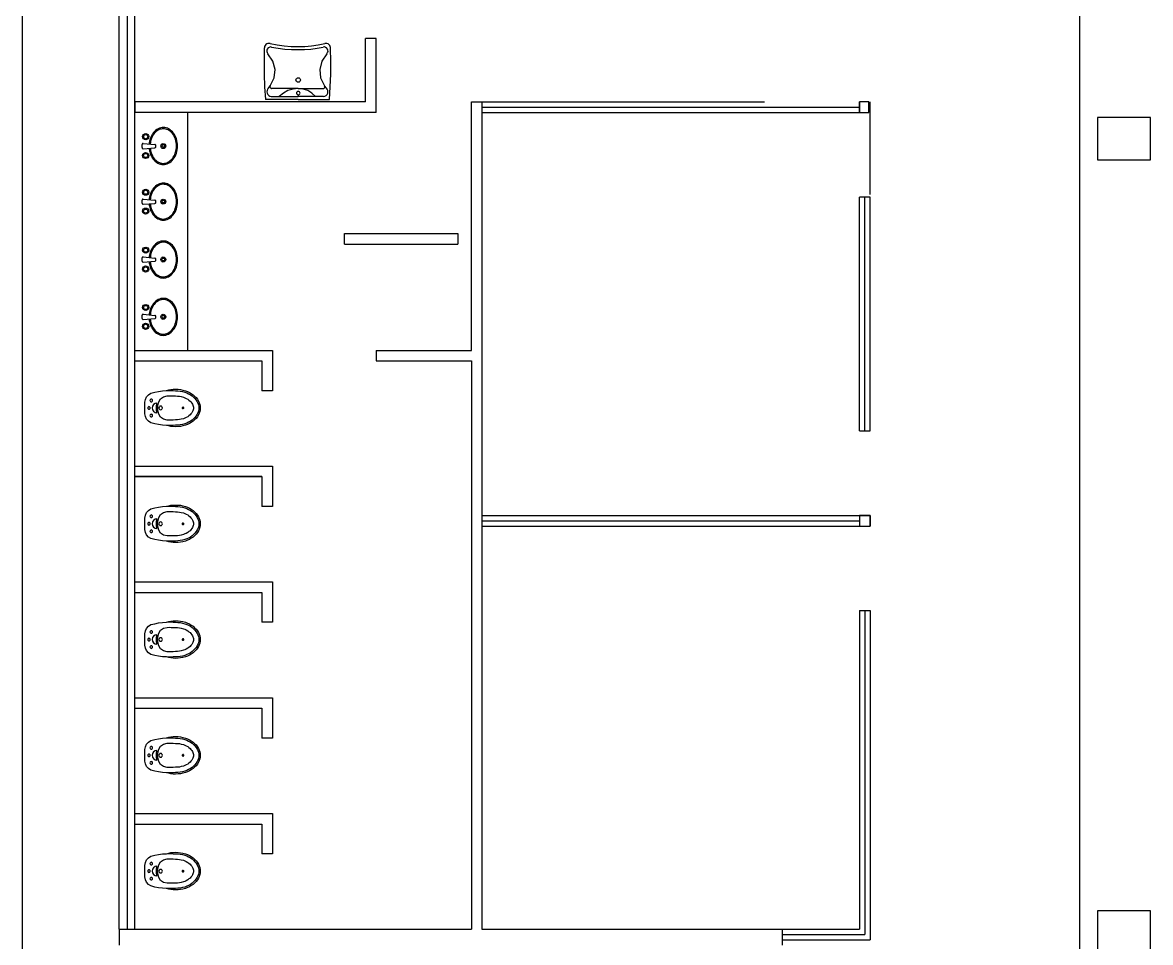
# Model space of a CAD drawing. Header units: metres. Extents: x 2 to 323, y -2 to 254.
# Drawn here: x 66.88 to 77.55, y 82.46 to 91.16 of the extents above; entities that cross this region are included whole.
import ezdxf

# ---------------------------------------------------------------- set-up
doc = ezdxf.new("R2010")
doc.units = ezdxf.units.M
doc.layers.add('REFERENCIA', color=7, linetype='Continuous')

msp = doc.modelspace()

# ---------------------------------------------------------------- linework, layer by layer
at = {"layer": 'REFERENCIA'}
for p, q in [((66.883, 45.561), (66.883, 119.575)), ((67.796, 82.586), (67.796, 98.788)), ((67.871, 98.788), (67.871, 82.586)), ((67.871, 98.788), (67.871, 82.586)), ((67.946, 82.586), (67.946, 98.788)), ((70.126, 90.409), (70.126, 91.009)), ((70.226, 91.009), (70.126, 91.009)), ((70.126, 90.409), (70.126, 91.009)), ((70.226, 91.009), (70.126, 91.009)), ((70.226, 90.309), (70.226, 91.009)), ((70.226, 90.309), (70.226, 91.009)), ((69.208, 90.539), (69.225, 90.56)), ((69.489, 90.534), (69.237, 90.534)), ((69.49, 90.534), (69.726, 90.534)), ((69.755, 90.539), (69.738, 90.56)), ((69.49, 90.431), (69.179, 90.431)), ((69.234, 90.459), (69.489, 90.459)), ((69.729, 90.459), (69.49, 90.459)), ((69.49, 90.431), (69.784, 90.431)), ((70.126, 90.409), (67.946, 90.409)), ((67.946, 90.409), (67.946, 90.309)), ((70.126, 90.409), (67.946, 90.409)), ((67.946, 90.409), (67.946, 90.309)), ((71.126, 88.059), (71.126, 90.409)), ((71.126, 90.409), (71.226, 90.409)), ((71.126, 88.059), (71.126, 90.409)), ((71.126, 90.409), (71.226, 90.409)), ((71.226, 90.409), (73.896, 90.409)), ((71.226, 90.409), (71.226, 82.586)), ((71.226, 90.409), (71.226, 82.586)), ((71.226, 90.359), (74.796, 90.359)), ((71.226, 90.359), (74.796, 90.359)), ((74.796, 90.309), (74.796, 90.409)), ((74.796, 90.309), (74.796, 90.409)), ((74.896, 89.532), (74.896, 90.409)), ((70.226, 90.309), (67.946, 90.309)), ((68.429, 90.309), (67.946, 90.309)), ((70.226, 90.309), (67.946, 90.309)), ((68.429, 90.309), (67.946, 90.309)), ((68.446, 88.059), (68.446, 90.309)), ((71.226, 90.309), (74.796, 90.309)), ((71.226, 90.309), (74.796, 90.309)), ((68.013, 89.976), (68.013, 90.006)), ((68.023, 90.016), (68.133, 90.005)), ((68.023, 89.966), (68.133, 89.975)), ((68.143, 89.985), (68.143, 89.995)), ((68.013, 89.45), (68.013, 89.48)), ((68.023, 89.49), (68.133, 89.479)), ((68.143, 89.459), (68.143, 89.469)), ((74.796, 87.298), (74.796, 89.509)), ((74.796, 87.298), (74.796, 89.509)), ((74.896, 89.509), (74.796, 89.509)), ((74.896, 89.509), (74.796, 89.509)), ((74.846, 87.298), (74.846, 89.509)), ((74.846, 87.298), (74.846, 89.509)), ((74.896, 87.298), (74.896, 89.509)), ((68.023, 89.44), (68.133, 89.449)), ((74.896, 87.298), (74.896, 89.409)), ((69.926, 89.163), (70.997, 89.163)), ((69.926, 89.063), (69.926, 89.163)), ((69.926, 89.163), (70.997, 89.163)), ((69.926, 89.063), (69.926, 89.163)), ((70.997, 89.163), (70.997, 89.063)), ((70.997, 89.163), (70.997, 89.063)), ((69.926, 89.063), (70.997, 89.063)), ((69.926, 89.063), (70.997, 89.063)), ((68.013, 88.903), (68.013, 88.933)), ((68.023, 88.943), (68.133, 88.932)), ((68.023, 88.893), (68.133, 88.902)), ((68.143, 88.912), (68.143, 88.922)), ((68.023, 88.401), (68.133, 88.39)), ((68.013, 88.361), (68.013, 88.391)), ((68.023, 88.351), (68.133, 88.36)), ((68.143, 88.37), (68.143, 88.38)), ((67.946, 88.059), (69.246, 88.059)), ((67.946, 88.059), (69.246, 88.059)), ((69.246, 88.059), (69.246, 87.678)), ((69.246, 88.059), (69.246, 87.678)), ((70.226, 88.059), (70.226, 87.959)), ((70.226, 88.059), (71.126, 88.059)), ((70.226, 88.059), (70.226, 87.959)), ((70.226, 88.059), (71.126, 88.059)), ((67.946, 87.959), (69.146, 87.959)), ((67.946, 87.959), (69.146, 87.959)), ((69.146, 87.959), (69.146, 87.678)), ((69.146, 87.959), (69.146, 87.678)), ((70.226, 87.959), (71.126, 87.959)), ((70.226, 87.959), (71.126, 87.959)), ((71.126, 87.959), (71.126, 82.586)), ((71.126, 87.959), (71.126, 82.586)), ((69.246, 87.678), (69.146, 87.678)), ((69.246, 87.678), (69.146, 87.678)), ((74.796, 87.298), (74.896, 87.298)), ((74.796, 87.298), (74.896, 87.298)), ((67.946, 86.965), (69.246, 86.965)), ((67.946, 86.965), (69.246, 86.965)), ((69.246, 86.965), (69.246, 86.584)), ((69.246, 86.965), (69.246, 86.584)), ((69.146, 86.865), (67.946, 86.865)), ((67.946, 86.865), (69.146, 86.865)), ((69.146, 86.865), (67.946, 86.865)), ((67.946, 86.865), (69.146, 86.865)), ((69.146, 86.865), (67.946, 86.865)), ((67.946, 86.865), (69.146, 86.865)), ((69.146, 86.865), (67.946, 86.865)), ((67.946, 86.865), (69.146, 86.865)), ((69.146, 86.865), (69.146, 86.584)), ((69.146, 86.865), (69.146, 86.584)), ((69.246, 86.584), (69.146, 86.584)), ((69.246, 86.584), (69.146, 86.584)), ((71.226, 86.498), (74.896, 86.498)), ((71.226, 86.498), (74.896, 86.498)), ((74.896, 86.498), (74.896, 86.398)), ((74.896, 86.498), (74.896, 86.398)), ((71.226, 86.448), (74.796, 86.448)), ((71.226, 86.448), (74.796, 86.448)), ((71.226, 86.398), (74.896, 86.398)), ((71.226, 86.398), (74.896, 86.398)), ((67.946, 85.87), (69.246, 85.87)), ((67.946, 85.87), (69.246, 85.87)), ((69.246, 85.87), (69.246, 85.489)), ((69.246, 85.87), (69.246, 85.489)), ((67.946, 85.77), (69.146, 85.77)), ((67.946, 85.77), (69.146, 85.77)), ((69.146, 85.77), (69.146, 85.489)), ((69.146, 85.77), (69.146, 85.489)), ((74.795, 85.598), (74.795, 82.586)), ((74.795, 85.598), (74.895, 85.598)), ((74.795, 85.598), (74.795, 82.586)), ((74.795, 85.598), (74.895, 85.598)), ((74.845, 85.598), (74.845, 82.536)), ((74.845, 85.598), (74.845, 82.536)), ((74.895, 85.598), (74.895, 82.486)), ((74.895, 85.598), (74.895, 82.486)), ((69.246, 85.489), (69.146, 85.489)), ((69.246, 85.489), (69.146, 85.489)), ((67.946, 84.775), (69.246, 84.775)), ((67.946, 84.775), (69.246, 84.775)), ((69.246, 84.775), (69.246, 84.394)), ((69.246, 84.775), (69.246, 84.394)), ((67.946, 84.675), (69.146, 84.675)), ((67.946, 84.675), (69.146, 84.675)), ((69.146, 84.675), (69.146, 84.394)), ((69.146, 84.675), (69.146, 84.394)), ((69.246, 84.394), (69.146, 84.394)), ((69.246, 84.394), (69.146, 84.394)), ((67.946, 83.68), (69.246, 83.68)), ((67.946, 83.68), (69.246, 83.68)), ((69.246, 83.68), (69.246, 83.299)), ((69.246, 83.68), (69.246, 83.299)), ((67.946, 83.58), (69.146, 83.58)), ((67.946, 83.58), (69.146, 83.58)), ((69.146, 83.58), (69.146, 83.299)), ((69.146, 83.58), (69.146, 83.299)), ((69.246, 83.299), (69.146, 83.299)), ((69.246, 83.299), (69.146, 83.299)), ((67.796, 82.586), (71.126, 82.586)), ((67.796, 82.586), (67.796, 82.436)), ((67.796, 82.586), (71.126, 82.586)), ((67.796, 82.586), (67.796, 82.436)), ((71.226, 82.586), (74.066, 82.586)), ((71.226, 82.586), (74.066, 82.586)), ((74.066, 82.586), (74.795, 82.586)), ((74.066, 82.436), (74.066, 82.586)), ((74.066, 82.586), (74.795, 82.586)), ((74.066, 82.436), (74.066, 82.586)), ((74.066, 82.536), (74.845, 82.536)), ((74.066, 82.536), (74.845, 82.536)), ((74.066, 82.486), (74.895, 82.486)), ((74.066, 82.486), (74.895, 82.486))]:
    msp.add_line(p, q, dxfattribs=at)
for points in [[(76.874, 127.131), (76.874, 82.281), (75.572, 80.191), (73.424, 80.191), (73.424, 67.661), (76.824, 67.661), (76.824, 37.361)], [(69.224, 90.96), (69.213, 90.961), (69.202, 90.96), (69.193, 90.956), (69.184, 90.95), (69.176, 90.943), (69.171, 90.933), (69.169, 90.923), (69.168, 90.912)], [(69.224, 90.96), (69.289, 90.947), (69.356, 90.938), (69.422, 90.933), (69.49, 90.933)], [(69.49, 90.933), (69.553, 90.933), (69.616, 90.938), (69.678, 90.947), (69.74, 90.96)], [(69.795, 90.912), (69.795, 90.923), (69.792, 90.933), (69.787, 90.943), (69.78, 90.95), (69.771, 90.956), (69.761, 90.96), (69.75, 90.961), (69.74, 90.96)], [(69.168, 90.912), (69.166, 90.792), (69.167, 90.672), (69.171, 90.551), (69.179, 90.431)], [(69.238, 90.927), (69.226, 90.928), (69.215, 90.924), (69.205, 90.918), (69.197, 90.908), (69.193, 90.897), (69.193, 90.885), (69.196, 90.874), (69.202, 90.863)], [(69.225, 90.56), (69.262, 90.635), (69.27, 90.716), (69.25, 90.795), (69.202, 90.863)], [(69.238, 90.927), (69.301, 90.916), (69.364, 90.908), (69.427, 90.904), (69.49, 90.904)], [(69.489, 90.904), (69.548, 90.904), (69.608, 90.908), (69.667, 90.916), (69.725, 90.927)], [(69.761, 90.863), (69.713, 90.795), (69.693, 90.716), (69.701, 90.635), (69.738, 90.56)], [(69.761, 90.863), (69.767, 90.874), (69.771, 90.885), (69.77, 90.897), (69.766, 90.908), (69.758, 90.918), (69.748, 90.924), (69.737, 90.928), (69.725, 90.927)], [(69.784, 90.431), (69.792, 90.551), (69.797, 90.672), (69.798, 90.792), (69.795, 90.912)], [(69.208, 90.539), (69.199, 90.529), (69.194, 90.517), (69.193, 90.504), (69.195, 90.491), (69.201, 90.479), (69.21, 90.469), (69.221, 90.462), (69.234, 90.459)], [(69.225, 90.56), (69.223, 90.556), (69.221, 90.552), (69.222, 90.548), (69.223, 90.543), (69.226, 90.54), (69.229, 90.537), (69.233, 90.535), (69.237, 90.534)], [(69.489, 90.534), (69.44, 90.529), (69.392, 90.515), (69.349, 90.491), (69.31, 90.459)], [(69.653, 90.459), (69.619, 90.491), (69.58, 90.515), (69.536, 90.529), (69.49, 90.534)], [(69.726, 90.534), (69.73, 90.535), (69.734, 90.537), (69.738, 90.54), (69.74, 90.543), (69.742, 90.548), (69.742, 90.552), (69.741, 90.556), (69.738, 90.56)], [(69.729, 90.459), (69.742, 90.462), (69.753, 90.469), (69.762, 90.479), (69.768, 90.491), (69.77, 90.504), (69.769, 90.517), (69.764, 90.529), (69.755, 90.539)], [(69.489, 90.508), (69.483, 90.507), (69.478, 90.504), (69.474, 90.498), (69.473, 90.492), (69.474, 90.485), (69.478, 90.48), (69.483, 90.476), (69.489, 90.475)], [(69.489, 90.475), (69.496, 90.476), (69.501, 90.48), (69.505, 90.485), (69.506, 90.492), (69.505, 90.498), (69.501, 90.504), (69.496, 90.507), (69.489, 90.508)], [(68.212, 89.816), (68.225, 89.817), (68.238, 89.819), (68.25, 89.823), (68.262, 89.828), (68.275, 89.836), (68.287, 89.845), (68.298, 89.855), (68.308, 89.867), (68.317, 89.879), (68.325, 89.893), (68.332, 89.907), (68.337, 89.922), (68.342, 89.938), (68.346, 89.955), (68.348, 89.973), (68.348, 89.99), (68.348, 90.008), (68.346, 90.025), (68.343, 90.042), (68.338, 90.059), (68.333, 90.074), (68.326, 90.088), (68.319, 90.101), (68.31, 90.114), (68.3, 90.126), (68.289, 90.136), (68.277, 90.145), (68.264, 90.153), (68.252, 90.159), (68.24, 90.163), (68.227, 90.165), (68.215, 90.166), (68.202, 90.165), (68.189, 90.163), (68.177, 90.159), (68.165, 90.154), (68.152, 90.146), (68.14, 90.137), (68.129, 90.127), (68.119, 90.115), (68.11, 90.103), (68.102, 90.089), (68.095, 90.075), (68.09, 90.061), (68.086, 90.048), (68.083, 90.036), (68.081, 90.023), (68.079, 90.01)], [(68.212, 89.827), (68.224, 89.828), (68.235, 89.83), (68.246, 89.833), (68.257, 89.838), (68.269, 89.845), (68.28, 89.854), (68.29, 89.863), (68.299, 89.874), (68.308, 89.886), (68.315, 89.898), (68.322, 89.911), (68.327, 89.925), (68.331, 89.941), (68.335, 89.957), (68.337, 89.974), (68.337, 89.99), (68.337, 90.007), (68.335, 90.023), (68.332, 90.04), (68.328, 90.056), (68.323, 90.07), (68.316, 90.083), (68.309, 90.096), (68.301, 90.108), (68.292, 90.118), (68.282, 90.128), (68.271, 90.136), (68.259, 90.144), (68.248, 90.148), (68.237, 90.152), (68.226, 90.154), (68.214, 90.155), (68.203, 90.154), (68.192, 90.152), (68.18, 90.149), (68.17, 90.144), (68.158, 90.137), (68.147, 90.129), (68.137, 90.119), (68.128, 90.109), (68.119, 90.097), (68.112, 90.084), (68.105, 90.071), (68.1, 90.057), (68.097, 90.046), (68.094, 90.034), (68.092, 90.021), (68.09, 90.009)], [(68.023, 90.016), (68.022, 90.015), (68.02, 90.015), (68.018, 90.014), (68.016, 90.013), (68.015, 90.011), (68.014, 90.01), (68.014, 90.008), (68.013, 90.006)], [(68.143, 89.995), (68.143, 89.999), (68.14, 90.002), (68.137, 90.004), (68.133, 90.005)], [(68.013, 89.976), (68.014, 89.972), (68.016, 89.969), (68.019, 89.966), (68.023, 89.966)], [(68.079, 89.97), (68.081, 89.958), (68.083, 89.947), (68.085, 89.935), (68.089, 89.923), (68.094, 89.908), (68.101, 89.894), (68.108, 89.881), (68.117, 89.868), (68.127, 89.856), (68.138, 89.846), (68.15, 89.837), (68.163, 89.829), (68.174, 89.823), (68.187, 89.819), (68.199, 89.817), (68.212, 89.816)], [(68.09, 89.971), (68.092, 89.96), (68.094, 89.949), (68.096, 89.937), (68.099, 89.926), (68.104, 89.913), (68.11, 89.899), (68.118, 89.887), (68.126, 89.875), (68.135, 89.864), (68.145, 89.855), (68.156, 89.846), (68.168, 89.839), (68.178, 89.834), (68.189, 89.83), (68.201, 89.828), (68.212, 89.827)], [(68.133, 89.975), (68.137, 89.976), (68.14, 89.978), (68.142, 89.981), (68.143, 89.985)], [(68.212, 89.29), (68.225, 89.291), (68.238, 89.293), (68.25, 89.297), (68.262, 89.303), (68.275, 89.31), (68.287, 89.319), (68.298, 89.33), (68.308, 89.341), (68.317, 89.354), (68.325, 89.367), (68.332, 89.381), (68.337, 89.396), (68.342, 89.413), (68.346, 89.43), (68.348, 89.447), (68.348, 89.464), (68.348, 89.482), (68.346, 89.499), (68.343, 89.516), (68.338, 89.533), (68.333, 89.548), (68.326, 89.562), (68.319, 89.576), (68.31, 89.588), (68.3, 89.6), (68.289, 89.61), (68.277, 89.62), (68.264, 89.627), (68.252, 89.633), (68.24, 89.637), (68.227, 89.639), (68.215, 89.64), (68.202, 89.64), (68.189, 89.637), (68.177, 89.633), (68.165, 89.628), (68.152, 89.62), (68.14, 89.611), (68.129, 89.601), (68.119, 89.59), (68.11, 89.577), (68.102, 89.564), (68.095, 89.55), (68.09, 89.535), (68.086, 89.523), (68.083, 89.51), (68.081, 89.497), (68.079, 89.484)], [(68.212, 89.301), (68.224, 89.302), (68.235, 89.304), (68.246, 89.308), (68.257, 89.312), (68.269, 89.319), (68.28, 89.328), (68.29, 89.337), (68.299, 89.348), (68.308, 89.36), (68.315, 89.372), (68.322, 89.385), (68.327, 89.399), (68.331, 89.415), (68.335, 89.431), (68.337, 89.448), (68.337, 89.465), (68.337, 89.481), (68.335, 89.498), (68.332, 89.514), (68.328, 89.53), (68.323, 89.544), (68.316, 89.557), (68.309, 89.57), (68.301, 89.582), (68.292, 89.592), (68.282, 89.602), (68.271, 89.61), (68.259, 89.618), (68.248, 89.623), (68.237, 89.626), (68.226, 89.628), (68.214, 89.629), (68.203, 89.629), (68.192, 89.627), (68.18, 89.623), (68.17, 89.618), (68.158, 89.611), (68.147, 89.603), (68.137, 89.593), (68.128, 89.583), (68.119, 89.571), (68.112, 89.558), (68.105, 89.545), (68.1, 89.531), (68.097, 89.52), (68.094, 89.508), (68.092, 89.496), (68.09, 89.483)], [(68.023, 89.49), (68.022, 89.49), (68.02, 89.489), (68.018, 89.488), (68.016, 89.487), (68.015, 89.485), (68.014, 89.484), (68.014, 89.482), (68.013, 89.48)], [(68.143, 89.469), (68.143, 89.473), (68.14, 89.476), (68.137, 89.478), (68.133, 89.479)], [(68.013, 89.45), (68.014, 89.446), (68.016, 89.443), (68.019, 89.441), (68.023, 89.44)], [(68.079, 89.445), (68.081, 89.433), (68.083, 89.421), (68.085, 89.409), (68.089, 89.397), (68.094, 89.383), (68.101, 89.368), (68.108, 89.355), (68.117, 89.342), (68.127, 89.331), (68.138, 89.32), (68.15, 89.311), (68.163, 89.303), (68.174, 89.298), (68.187, 89.294), (68.199, 89.291), (68.212, 89.29)], [(68.09, 89.446), (68.092, 89.434), (68.094, 89.423), (68.096, 89.412), (68.099, 89.401), (68.104, 89.387), (68.11, 89.374), (68.118, 89.361), (68.126, 89.349), (68.135, 89.338), (68.145, 89.329), (68.156, 89.32), (68.168, 89.313), (68.178, 89.308), (68.189, 89.304), (68.201, 89.302), (68.212, 89.301)], [(68.133, 89.449), (68.137, 89.45), (68.14, 89.452), (68.142, 89.455), (68.143, 89.459)], [(68.212, 88.743), (68.225, 88.744), (68.238, 88.746), (68.25, 88.75), (68.262, 88.755), (68.275, 88.763), (68.287, 88.772), (68.298, 88.782), (68.308, 88.794), (68.317, 88.806), (68.325, 88.82), (68.332, 88.834), (68.337, 88.848), (68.342, 88.865), (68.346, 88.882), (68.348, 88.9), (68.348, 88.917), (68.348, 88.935), (68.346, 88.952), (68.343, 88.969), (68.338, 88.986), (68.333, 89.001), (68.326, 89.015), (68.319, 89.028), (68.31, 89.041), (68.3, 89.053), (68.289, 89.063), (68.277, 89.072), (68.264, 89.08), (68.252, 89.086), (68.24, 89.09), (68.227, 89.092), (68.215, 89.093), (68.202, 89.092), (68.189, 89.09), (68.177, 89.086), (68.165, 89.081), (68.152, 89.073), (68.14, 89.064), (68.129, 89.054), (68.119, 89.042), (68.11, 89.03), (68.102, 89.016), (68.095, 89.002), (68.09, 88.988), (68.086, 88.975), (68.083, 88.963), (68.081, 88.95), (68.079, 88.937)], [(68.212, 88.754), (68.224, 88.755), (68.235, 88.757), (68.246, 88.76), (68.257, 88.765), (68.269, 88.772), (68.28, 88.781), (68.29, 88.79), (68.299, 88.8), (68.308, 88.812), (68.315, 88.825), (68.322, 88.838), (68.327, 88.852), (68.331, 88.868), (68.335, 88.884), (68.337, 88.901), (68.337, 88.917), (68.337, 88.934), (68.335, 88.95), (68.332, 88.967), (68.328, 88.983), (68.323, 88.996), (68.316, 89.01), (68.309, 89.022), (68.301, 89.034), (68.292, 89.045), (68.282, 89.055), (68.271, 89.063), (68.259, 89.07), (68.248, 89.075), (68.237, 89.079), (68.226, 89.081), (68.214, 89.082), (68.203, 89.081), (68.192, 89.079), (68.18, 89.076), (68.17, 89.071), (68.158, 89.064), (68.147, 89.055), (68.137, 89.046), (68.128, 89.036), (68.119, 89.024), (68.112, 89.011), (68.105, 88.998), (68.1, 88.984), (68.097, 88.972), (68.094, 88.96), (68.092, 88.948), (68.09, 88.936)], [(68.023, 88.943), (68.022, 88.942), (68.02, 88.942), (68.018, 88.941), (68.016, 88.94), (68.015, 88.938), (68.014, 88.936), (68.014, 88.935), (68.013, 88.933)], [(68.143, 88.922), (68.143, 88.926), (68.14, 88.929), (68.137, 88.931), (68.133, 88.932)], [(68.013, 88.903), (68.014, 88.899), (68.016, 88.896), (68.019, 88.893), (68.023, 88.893)], [(68.079, 88.897), (68.081, 88.885), (68.083, 88.873), (68.085, 88.862), (68.089, 88.85), (68.094, 88.835), (68.101, 88.821), (68.108, 88.808), (68.117, 88.795), (68.127, 88.783), (68.138, 88.773), (68.15, 88.764), (68.163, 88.756), (68.174, 88.75), (68.187, 88.746), (68.199, 88.744), (68.212, 88.743)], [(68.09, 88.898), (68.092, 88.887), (68.094, 88.876), (68.096, 88.864), (68.099, 88.853), (68.104, 88.84), (68.11, 88.826), (68.118, 88.814), (68.126, 88.802), (68.135, 88.791), (68.145, 88.781), (68.156, 88.773), (68.168, 88.766), (68.178, 88.761), (68.189, 88.757), (68.201, 88.755), (68.212, 88.754)], [(68.133, 88.902), (68.137, 88.903), (68.14, 88.905), (68.142, 88.908), (68.143, 88.912)], [(68.212, 88.201), (68.225, 88.202), (68.238, 88.204), (68.25, 88.208), (68.262, 88.213), (68.275, 88.221), (68.287, 88.23), (68.298, 88.24), (68.308, 88.252), (68.317, 88.264), (68.325, 88.278), (68.332, 88.292), (68.337, 88.306), (68.342, 88.323), (68.346, 88.34), (68.348, 88.358), (68.348, 88.375), (68.348, 88.393), (68.346, 88.41), (68.343, 88.427), (68.338, 88.444), (68.333, 88.459), (68.326, 88.473), (68.319, 88.486), (68.31, 88.499), (68.3, 88.511), (68.289, 88.521), (68.277, 88.53), (68.264, 88.538), (68.252, 88.544), (68.24, 88.548), (68.227, 88.55), (68.215, 88.551), (68.202, 88.55), (68.189, 88.548), (68.177, 88.544), (68.165, 88.539), (68.152, 88.531), (68.14, 88.522), (68.129, 88.512), (68.119, 88.5), (68.11, 88.488), (68.102, 88.474), (68.095, 88.46), (68.09, 88.446), (68.086, 88.433), (68.083, 88.421), (68.081, 88.408), (68.079, 88.395)], [(68.212, 88.212), (68.224, 88.213), (68.235, 88.215), (68.246, 88.218), (68.257, 88.223), (68.269, 88.23), (68.28, 88.239), (68.29, 88.248), (68.299, 88.259), (68.308, 88.27), (68.315, 88.283), (68.322, 88.296), (68.327, 88.31), (68.331, 88.326), (68.335, 88.342), (68.337, 88.359), (68.337, 88.375), (68.337, 88.392), (68.335, 88.408), (68.332, 88.425), (68.328, 88.441), (68.323, 88.455), (68.316, 88.468), (68.309, 88.48), (68.301, 88.492), (68.292, 88.503), (68.282, 88.513), (68.271, 88.521), (68.259, 88.528), (68.248, 88.533), (68.237, 88.537), (68.226, 88.539), (68.214, 88.54), (68.203, 88.539), (68.192, 88.537), (68.18, 88.534), (68.17, 88.529), (68.158, 88.522), (68.147, 88.514), (68.137, 88.504), (68.128, 88.494), (68.119, 88.482), (68.112, 88.469), (68.105, 88.456), (68.1, 88.442), (68.097, 88.43), (68.094, 88.418), (68.092, 88.406), (68.09, 88.394)], [(68.023, 88.401), (68.022, 88.4), (68.02, 88.4), (68.018, 88.399), (68.016, 88.398), (68.015, 88.396), (68.014, 88.394), (68.014, 88.393), (68.013, 88.391)], [(68.013, 88.361), (68.014, 88.357), (68.016, 88.354), (68.019, 88.351), (68.023, 88.351)], [(68.079, 88.355), (68.081, 88.343), (68.083, 88.331), (68.085, 88.32), (68.089, 88.308), (68.094, 88.293), (68.101, 88.279), (68.108, 88.266), (68.117, 88.253), (68.127, 88.241), (68.138, 88.231), (68.15, 88.222), (68.163, 88.214), (68.174, 88.208), (68.187, 88.204), (68.199, 88.202), (68.212, 88.201)], [(68.09, 88.356), (68.092, 88.345), (68.094, 88.334), (68.096, 88.322), (68.099, 88.311), (68.104, 88.298), (68.11, 88.284), (68.118, 88.272), (68.126, 88.26), (68.135, 88.249), (68.145, 88.239), (68.156, 88.231), (68.168, 88.224), (68.178, 88.219), (68.189, 88.215), (68.201, 88.213), (68.212, 88.212)], [(68.143, 88.38), (68.143, 88.384), (68.14, 88.387), (68.137, 88.389), (68.133, 88.39)], [(68.133, 88.36), (68.137, 88.361), (68.14, 88.363), (68.142, 88.366), (68.143, 88.37)], [(68.243, 87.679), (68.265, 87.68), (68.287, 87.68), (68.308, 87.679), (68.33, 87.678), (68.352, 87.677), (68.374, 87.674), (68.396, 87.67), (68.418, 87.664), (68.436, 87.658), (68.453, 87.649), (68.47, 87.64), (68.486, 87.629), (68.5, 87.617), (68.513, 87.603), (68.525, 87.589), (68.534, 87.573), (68.541, 87.559), (68.545, 87.545), (68.548, 87.53), (68.549, 87.514), (68.548, 87.499), (68.545, 87.484), (68.541, 87.47), (68.534, 87.456), (68.525, 87.44), (68.513, 87.425), (68.5, 87.412), (68.486, 87.4), (68.47, 87.389), (68.453, 87.379), (68.436, 87.371), (68.418, 87.364), (68.396, 87.359), (68.374, 87.354), (68.352, 87.352), (68.33, 87.351), (68.308, 87.349), (68.287, 87.349), (68.265, 87.349), (68.243, 87.349)], [(68.243, 86.585), (68.265, 86.585), (68.287, 86.585), (68.308, 86.585), (68.33, 86.583), (68.352, 86.582), (68.374, 86.58), (68.396, 86.575), (68.418, 86.57), (68.436, 86.563), (68.453, 86.555), (68.47, 86.545), (68.486, 86.534), (68.5, 86.522), (68.513, 86.509), (68.525, 86.494), (68.534, 86.478), (68.541, 86.464), (68.545, 86.45), (68.548, 86.435), (68.549, 86.42), (68.548, 86.404), (68.545, 86.389), (68.541, 86.375), (68.534, 86.361), (68.525, 86.345), (68.513, 86.331), (68.5, 86.317), (68.486, 86.305), (68.47, 86.294), (68.453, 86.285), (68.436, 86.276), (68.418, 86.27), (68.396, 86.264), (68.374, 86.26), (68.352, 86.257), (68.33, 86.256), (68.308, 86.255), (68.287, 86.254), (68.265, 86.254), (68.243, 86.255)], [(68.243, 85.49), (68.265, 85.491), (68.287, 85.491), (68.308, 85.49), (68.33, 85.488), (68.352, 85.487), (68.374, 85.485), (68.396, 85.481), (68.418, 85.475), (68.436, 85.468), (68.453, 85.46), (68.47, 85.45), (68.486, 85.439), (68.5, 85.427), (68.513, 85.414), (68.525, 85.399), (68.534, 85.383), (68.541, 85.37), (68.545, 85.355), (68.548, 85.34), (68.549, 85.325), (68.548, 85.31), (68.545, 85.295), (68.541, 85.28), (68.534, 85.266), (68.525, 85.251), (68.513, 85.236), (68.5, 85.223), (68.486, 85.211), (68.47, 85.199), (68.453, 85.19), (68.436, 85.182), (68.418, 85.175), (68.396, 85.169), (68.374, 85.165), (68.352, 85.162), (68.33, 85.162), (68.308, 85.16), (68.287, 85.159), (68.265, 85.159), (68.243, 85.16)], [(68.243, 84.395), (68.265, 84.396), (68.287, 84.396), (68.308, 84.395), (68.33, 84.394), (68.352, 84.393), (68.374, 84.39), (68.396, 84.386), (68.418, 84.38), (68.436, 84.373), (68.453, 84.365), (68.47, 84.356), (68.486, 84.344), (68.5, 84.332), (68.513, 84.319), (68.525, 84.304), (68.534, 84.289), (68.541, 84.275), (68.545, 84.26), (68.548, 84.245), (68.549, 84.23), (68.548, 84.215), (68.545, 84.2), (68.541, 84.185), (68.534, 84.172), (68.525, 84.156), (68.513, 84.141), (68.5, 84.128), (68.486, 84.116), (68.47, 84.105), (68.453, 84.095), (68.436, 84.087), (68.418, 84.08), (68.396, 84.074), (68.374, 84.07), (68.352, 84.068), (68.33, 84.067), (68.308, 84.065), (68.287, 84.064), (68.265, 84.064), (68.243, 84.065)], [(68.243, 83.3), (68.265, 83.301), (68.287, 83.301), (68.308, 83.3), (68.33, 83.299), (68.352, 83.298), (68.374, 83.295), (68.396, 83.291), (68.418, 83.285), (68.436, 83.279), (68.453, 83.27), (68.47, 83.261), (68.486, 83.25), (68.5, 83.238), (68.513, 83.224), (68.525, 83.21), (68.534, 83.194), (68.541, 83.18), (68.545, 83.166), (68.548, 83.151), (68.549, 83.135), (68.548, 83.12), (68.545, 83.105), (68.541, 83.091), (68.534, 83.077), (68.525, 83.061), (68.513, 83.046), (68.5, 83.033), (68.486, 83.021), (68.47, 83.01), (68.453, 83), (68.436, 82.992), (68.418, 82.985), (68.396, 82.98), (68.374, 82.975), (68.352, 82.973), (68.33, 82.972), (68.308, 82.971), (68.287, 82.97), (68.265, 82.97), (68.243, 82.97)]]:
    msp.add_lwpolyline(points, dxfattribs=at)
for points in [[(69.49, 90.933), (69.49, 90.933), (69.49, 90.933), (69.49, 90.933), (69.49, 90.933)], [(69.49, 90.905), (69.49, 90.905), (69.49, 90.905), (69.49, 90.905), (69.49, 90.905)], [(69.511, 90.616), (69.509, 90.608), (69.505, 90.601), (69.498, 90.596), (69.489, 90.595), (69.481, 90.596), (69.474, 90.601), (69.47, 90.608), (69.468, 90.616), (69.47, 90.624), (69.474, 90.631), (69.481, 90.636), (69.489, 90.637), (69.498, 90.636), (69.505, 90.631), (69.509, 90.624), (69.511, 90.616)], [(74.796, 90.309), (74.885, 90.309), (74.885, 90.41), (74.796, 90.41), (74.796, 90.309)], [(77.046, 89.861), (77.546, 89.861), (77.546, 90.261), (77.046, 90.261), (77.046, 89.861)], [(77.046, 89.861), (77.546, 89.861), (77.546, 90.261), (77.046, 90.261), (77.046, 89.861)], [(77.046, 89.861), (77.546, 89.861), (77.546, 90.261), (77.046, 90.261), (77.046, 89.861)], [(77.046, 89.861), (77.546, 89.861), (77.546, 90.261), (77.046, 90.261), (77.046, 89.861)], [(68.077, 90.08), (68.075, 90.068), (68.068, 90.059), (68.059, 90.053), (68.048, 90.05), (68.036, 90.053), (68.027, 90.059), (68.021, 90.068), (68.018, 90.08), (68.021, 90.091), (68.027, 90.1), (68.036, 90.107), (68.048, 90.109), (68.059, 90.107), (68.068, 90.1), (68.075, 90.091), (68.077, 90.08)], [(68.067, 90.08), (68.065, 90.072), (68.061, 90.066), (68.055, 90.062), (68.048, 90.06), (68.04, 90.062), (68.034, 90.066), (68.03, 90.072), (68.028, 90.08), (68.03, 90.087), (68.034, 90.093), (68.04, 90.097), (68.048, 90.099), (68.055, 90.097), (68.061, 90.093), (68.065, 90.087), (68.067, 90.08)], [(68.237, 89.991), (68.235, 89.982), (68.23, 89.974), (68.223, 89.969), (68.213, 89.968), (68.204, 89.969), (68.197, 89.974), (68.192, 89.982), (68.19, 89.991), (68.192, 90), (68.197, 90.008), (68.204, 90.013), (68.213, 90.015), (68.223, 90.013), (68.23, 90.008), (68.235, 90), (68.237, 89.991)], [(68.226, 89.991), (68.225, 89.986), (68.222, 89.982), (68.218, 89.98), (68.213, 89.979), (68.209, 89.98), (68.205, 89.982), (68.202, 89.986), (68.201, 89.991), (68.202, 89.996), (68.205, 90), (68.209, 90.003), (68.213, 90.004), (68.218, 90.003), (68.222, 90), (68.225, 89.996), (68.226, 89.991)], [(68.076, 89.901), (68.073, 89.89), (68.067, 89.881), (68.058, 89.875), (68.046, 89.872), (68.035, 89.875), (68.026, 89.881), (68.02, 89.89), (68.017, 89.901), (68.02, 89.913), (68.026, 89.922), (68.035, 89.928), (68.046, 89.931), (68.058, 89.928), (68.067, 89.922), (68.073, 89.913), (68.076, 89.901)], [(68.066, 89.901), (68.064, 89.894), (68.06, 89.888), (68.054, 89.884), (68.046, 89.882), (68.039, 89.884), (68.033, 89.888), (68.029, 89.894), (68.027, 89.901), (68.029, 89.909), (68.033, 89.915), (68.039, 89.919), (68.046, 89.921), (68.054, 89.919), (68.06, 89.915), (68.064, 89.909), (68.066, 89.901)], [(68.077, 89.554), (68.075, 89.542), (68.068, 89.533), (68.059, 89.527), (68.048, 89.525), (68.036, 89.527), (68.027, 89.533), (68.021, 89.542), (68.018, 89.554), (68.021, 89.565), (68.027, 89.574), (68.036, 89.581), (68.048, 89.583), (68.059, 89.581), (68.068, 89.574), (68.075, 89.565), (68.077, 89.554)], [(68.067, 89.554), (68.065, 89.546), (68.061, 89.54), (68.055, 89.536), (68.048, 89.535), (68.04, 89.536), (68.034, 89.54), (68.03, 89.546), (68.028, 89.554), (68.03, 89.561), (68.034, 89.567), (68.04, 89.571), (68.048, 89.573), (68.055, 89.571), (68.061, 89.567), (68.065, 89.561), (68.067, 89.554)], [(68.237, 89.465), (68.235, 89.456), (68.23, 89.449), (68.223, 89.444), (68.213, 89.442), (68.204, 89.444), (68.197, 89.449), (68.192, 89.456), (68.19, 89.465), (68.192, 89.474), (68.197, 89.482), (68.204, 89.487), (68.213, 89.489), (68.223, 89.487), (68.23, 89.482), (68.235, 89.474), (68.237, 89.465)], [(68.226, 89.465), (68.225, 89.46), (68.222, 89.456), (68.218, 89.454), (68.213, 89.453), (68.209, 89.454), (68.205, 89.456), (68.202, 89.46), (68.201, 89.465), (68.202, 89.47), (68.205, 89.474), (68.209, 89.477), (68.213, 89.478), (68.218, 89.477), (68.222, 89.474), (68.225, 89.47), (68.226, 89.465)], [(68.076, 89.376), (68.073, 89.364), (68.067, 89.355), (68.058, 89.349), (68.046, 89.346), (68.035, 89.349), (68.026, 89.355), (68.02, 89.364), (68.017, 89.376), (68.02, 89.387), (68.026, 89.396), (68.035, 89.403), (68.046, 89.405), (68.058, 89.403), (68.067, 89.396), (68.073, 89.387), (68.076, 89.376)], [(68.066, 89.376), (68.064, 89.368), (68.06, 89.362), (68.054, 89.358), (68.046, 89.356), (68.039, 89.358), (68.033, 89.362), (68.029, 89.368), (68.027, 89.376), (68.029, 89.383), (68.033, 89.389), (68.039, 89.393), (68.046, 89.395), (68.054, 89.393), (68.06, 89.389), (68.064, 89.383), (68.066, 89.376)], [(68.077, 89.006), (68.075, 88.995), (68.068, 88.986), (68.059, 88.98), (68.048, 88.977), (68.036, 88.98), (68.027, 88.986), (68.021, 88.995), (68.018, 89.006), (68.021, 89.018), (68.027, 89.027), (68.036, 89.033), (68.048, 89.036), (68.059, 89.033), (68.068, 89.027), (68.075, 89.018), (68.077, 89.006)], [(68.067, 89.006), (68.065, 88.999), (68.061, 88.993), (68.055, 88.989), (68.048, 88.987), (68.04, 88.989), (68.034, 88.993), (68.03, 88.999), (68.028, 89.006), (68.03, 89.014), (68.034, 89.02), (68.04, 89.024), (68.048, 89.026), (68.055, 89.024), (68.061, 89.02), (68.065, 89.014), (68.067, 89.006)], [(68.237, 88.918), (68.235, 88.909), (68.23, 88.901), (68.223, 88.896), (68.213, 88.894), (68.204, 88.896), (68.197, 88.901), (68.192, 88.909), (68.19, 88.918), (68.192, 88.927), (68.197, 88.935), (68.204, 88.94), (68.213, 88.942), (68.223, 88.94), (68.23, 88.935), (68.235, 88.927), (68.237, 88.918)], [(68.226, 88.918), (68.225, 88.913), (68.222, 88.909), (68.218, 88.906), (68.213, 88.906), (68.209, 88.906), (68.205, 88.909), (68.202, 88.913), (68.201, 88.918), (68.202, 88.923), (68.205, 88.927), (68.209, 88.93), (68.213, 88.93), (68.218, 88.93), (68.222, 88.927), (68.225, 88.923), (68.226, 88.918)], [(68.076, 88.828), (68.073, 88.817), (68.067, 88.808), (68.058, 88.801), (68.046, 88.799), (68.035, 88.801), (68.026, 88.808), (68.02, 88.817), (68.017, 88.828), (68.02, 88.84), (68.026, 88.849), (68.035, 88.855), (68.046, 88.858), (68.058, 88.855), (68.067, 88.849), (68.073, 88.84), (68.076, 88.828)], [(68.066, 88.828), (68.064, 88.821), (68.06, 88.815), (68.054, 88.811), (68.046, 88.809), (68.039, 88.811), (68.033, 88.815), (68.029, 88.821), (68.027, 88.828), (68.029, 88.836), (68.033, 88.842), (68.039, 88.846), (68.046, 88.848), (68.054, 88.846), (68.06, 88.842), (68.064, 88.836), (68.066, 88.828)], [(68.077, 88.465), (68.075, 88.453), (68.068, 88.444), (68.059, 88.438), (68.048, 88.435), (68.036, 88.438), (68.027, 88.444), (68.021, 88.453), (68.018, 88.465), (68.021, 88.476), (68.027, 88.485), (68.036, 88.491), (68.048, 88.494), (68.059, 88.491), (68.068, 88.485), (68.075, 88.476), (68.077, 88.465)], [(68.067, 88.465), (68.065, 88.457), (68.061, 88.451), (68.055, 88.447), (68.048, 88.445), (68.04, 88.447), (68.034, 88.451), (68.03, 88.457), (68.028, 88.465), (68.03, 88.472), (68.034, 88.478), (68.04, 88.482), (68.048, 88.484), (68.055, 88.482), (68.061, 88.478), (68.065, 88.472), (68.067, 88.465)], [(68.237, 88.376), (68.235, 88.367), (68.23, 88.359), (68.223, 88.354), (68.213, 88.352), (68.204, 88.354), (68.197, 88.359), (68.192, 88.367), (68.19, 88.376), (68.192, 88.385), (68.197, 88.393), (68.204, 88.398), (68.213, 88.4), (68.223, 88.398), (68.23, 88.393), (68.235, 88.385), (68.237, 88.376)], [(68.076, 88.286), (68.073, 88.275), (68.067, 88.266), (68.058, 88.259), (68.046, 88.257), (68.035, 88.259), (68.026, 88.266), (68.02, 88.275), (68.017, 88.286), (68.02, 88.298), (68.026, 88.307), (68.035, 88.313), (68.046, 88.316), (68.058, 88.313), (68.067, 88.307), (68.073, 88.298), (68.076, 88.286)], [(68.066, 88.286), (68.064, 88.279), (68.06, 88.273), (68.054, 88.269), (68.046, 88.267), (68.039, 88.269), (68.033, 88.273), (68.029, 88.279), (68.027, 88.286), (68.029, 88.294), (68.033, 88.3), (68.039, 88.304), (68.046, 88.306), (68.054, 88.304), (68.06, 88.3), (68.064, 88.294), (68.066, 88.286)], [(68.226, 88.376), (68.225, 88.371), (68.222, 88.367), (68.218, 88.365), (68.213, 88.364), (68.209, 88.365), (68.205, 88.367), (68.202, 88.371), (68.201, 88.376), (68.202, 88.381), (68.205, 88.385), (68.209, 88.388), (68.213, 88.389), (68.218, 88.388), (68.222, 88.385), (68.225, 88.381), (68.226, 88.376)], [(68.243, 87.349), (68.206, 87.352), (68.169, 87.357), (68.133, 87.364), (68.096, 87.374), (68.074, 87.389), (68.056, 87.409), (68.044, 87.433), (68.038, 87.46), (68.038, 87.569), (68.044, 87.596), (68.056, 87.62), (68.074, 87.64), (68.096, 87.655), (68.133, 87.664), (68.169, 87.671), (68.206, 87.676), (68.243, 87.679), (68.265, 87.685), (68.286, 87.689), (68.308, 87.691), (68.33, 87.692), (68.353, 87.691), (68.376, 87.688), (68.399, 87.684), (68.422, 87.678), (68.441, 87.671), (68.46, 87.662), (68.478, 87.652), (68.495, 87.64), (68.51, 87.627), (68.524, 87.613), (68.536, 87.597), (68.547, 87.58), (68.554, 87.564), (68.559, 87.548), (68.562, 87.531), (68.563, 87.514), (68.562, 87.497), (68.559, 87.481), (68.554, 87.465), (68.547, 87.449), (68.536, 87.432), (68.524, 87.416), (68.51, 87.402), (68.495, 87.389), (68.478, 87.377), (68.46, 87.367), (68.441, 87.358), (68.422, 87.351), (68.399, 87.345), (68.376, 87.34), (68.353, 87.338), (68.33, 87.337), (68.308, 87.338), (68.286, 87.34), (68.265, 87.344), (68.243, 87.349)], [(68.087, 87.586), (68.088, 87.581), (68.091, 87.577), (68.095, 87.574), (68.1, 87.573), (68.104, 87.574), (68.108, 87.577), (68.111, 87.581), (68.112, 87.586), (68.111, 87.59), (68.108, 87.594), (68.104, 87.597), (68.1, 87.598), (68.095, 87.597), (68.091, 87.594), (68.088, 87.59), (68.087, 87.586)], [(68.154, 87.47), (68.152, 87.481), (68.15, 87.492), (68.149, 87.503), (68.149, 87.514), (68.149, 87.526), (68.15, 87.537), (68.152, 87.549), (68.154, 87.56), (68.136, 87.557), (68.122, 87.547), (68.112, 87.533), (68.109, 87.515), (68.112, 87.498), (68.122, 87.483), (68.136, 87.473), (68.154, 87.47)], [(68.403, 87.617), (68.417, 87.611), (68.43, 87.605), (68.444, 87.597), (68.456, 87.589), (68.466, 87.58), (68.475, 87.571), (68.483, 87.56), (68.49, 87.549), (68.494, 87.541), (68.497, 87.532), (68.499, 87.523), (68.499, 87.514), (68.499, 87.505), (68.497, 87.497), (68.494, 87.488), (68.49, 87.48), (68.483, 87.468), (68.475, 87.458), (68.466, 87.448), (68.456, 87.44), (68.444, 87.431), (68.43, 87.424), (68.417, 87.417), (68.403, 87.412), (68.384, 87.407), (68.366, 87.404), (68.347, 87.402), (68.328, 87.401), (68.308, 87.4), (68.289, 87.399), (68.269, 87.399), (68.249, 87.399), (68.216, 87.407), (68.188, 87.427), (68.17, 87.455), (68.163, 87.489), (68.163, 87.54), (68.17, 87.574), (68.188, 87.602), (68.216, 87.621), (68.249, 87.63), (68.269, 87.63), (68.289, 87.63), (68.308, 87.629), (68.328, 87.628), (68.347, 87.627), (68.366, 87.625), (68.384, 87.622), (68.403, 87.617)], [(68.066, 87.514), (68.067, 87.51), (68.069, 87.506), (68.073, 87.503), (68.078, 87.502), (68.083, 87.503), (68.087, 87.506), (68.089, 87.51), (68.09, 87.514), (68.089, 87.519), (68.087, 87.523), (68.083, 87.526), (68.078, 87.527), (68.073, 87.526), (68.069, 87.523), (68.067, 87.519), (68.066, 87.514)], [(68.087, 87.443), (68.088, 87.438), (68.091, 87.435), (68.095, 87.432), (68.1, 87.431), (68.104, 87.432), (68.108, 87.435), (68.111, 87.438), (68.112, 87.443), (68.111, 87.448), (68.108, 87.452), (68.104, 87.454), (68.1, 87.455), (68.095, 87.454), (68.091, 87.452), (68.088, 87.448), (68.087, 87.443)], [(68.172, 87.514), (68.173, 87.508), (68.177, 87.502), (68.182, 87.499), (68.189, 87.497), (68.195, 87.499), (68.201, 87.502), (68.204, 87.508), (68.206, 87.514), (68.204, 87.521), (68.201, 87.526), (68.195, 87.53), (68.189, 87.531), (68.182, 87.53), (68.177, 87.526), (68.173, 87.521), (68.172, 87.514)], [(68.393, 87.514), (68.393, 87.512), (68.395, 87.509), (68.397, 87.508), (68.4, 87.507), (68.403, 87.508), (68.405, 87.509), (68.407, 87.512), (68.407, 87.514), (68.407, 87.517), (68.405, 87.52), (68.403, 87.521), (68.4, 87.522), (68.397, 87.521), (68.395, 87.52), (68.393, 87.517), (68.393, 87.514)], [(68.243, 86.255), (68.206, 86.258), (68.169, 86.263), (68.133, 86.27), (68.096, 86.279), (68.074, 86.294), (68.056, 86.314), (68.044, 86.338), (68.038, 86.365), (68.038, 86.474), (68.044, 86.501), (68.056, 86.525), (68.074, 86.545), (68.096, 86.56), (68.133, 86.57), (68.169, 86.577), (68.206, 86.582), (68.243, 86.585), (68.265, 86.59), (68.286, 86.594), (68.308, 86.596), (68.33, 86.597), (68.353, 86.596), (68.376, 86.594), (68.399, 86.589), (68.422, 86.583), (68.441, 86.576), (68.46, 86.567), (68.478, 86.557), (68.495, 86.545), (68.51, 86.532), (68.524, 86.518), (68.536, 86.502), (68.547, 86.485), (68.554, 86.469), (68.559, 86.453), (68.562, 86.437), (68.563, 86.42), (68.562, 86.403), (68.559, 86.386), (68.554, 86.37), (68.547, 86.354), (68.536, 86.337), (68.524, 86.321), (68.51, 86.307), (68.495, 86.294), (68.478, 86.282), (68.46, 86.272), (68.441, 86.263), (68.422, 86.256), (68.399, 86.25), (68.376, 86.246), (68.353, 86.243), (68.33, 86.242), (68.308, 86.243), (68.286, 86.245), (68.265, 86.249), (68.243, 86.255)], [(68.087, 86.491), (68.088, 86.486), (68.091, 86.482), (68.095, 86.48), (68.1, 86.479), (68.104, 86.48), (68.108, 86.482), (68.111, 86.486), (68.112, 86.491), (68.111, 86.496), (68.108, 86.499), (68.104, 86.502), (68.1, 86.503), (68.095, 86.502), (68.091, 86.499), (68.088, 86.496), (68.087, 86.491)], [(68.403, 86.522), (68.417, 86.517), (68.43, 86.51), (68.444, 86.503), (68.456, 86.494), (68.466, 86.486), (68.475, 86.476), (68.483, 86.466), (68.49, 86.454), (68.494, 86.446), (68.497, 86.437), (68.499, 86.429), (68.499, 86.42), (68.499, 86.411), (68.497, 86.402), (68.494, 86.393), (68.49, 86.385), (68.483, 86.374), (68.475, 86.363), (68.466, 86.354), (68.456, 86.345), (68.444, 86.337), (68.43, 86.329), (68.417, 86.323), (68.403, 86.317), (68.384, 86.312), (68.366, 86.309), (68.347, 86.307), (68.328, 86.306), (68.308, 86.305), (68.289, 86.304), (68.269, 86.304), (68.249, 86.304), (68.216, 86.313), (68.188, 86.332), (68.17, 86.36), (68.163, 86.394), (68.163, 86.445), (68.17, 86.479), (68.188, 86.507), (68.216, 86.527), (68.249, 86.535), (68.269, 86.535), (68.289, 86.535), (68.308, 86.534), (68.328, 86.533), (68.347, 86.532), (68.366, 86.53), (68.384, 86.527), (68.403, 86.522)], [(74.796, 86.398), (74.896, 86.398), (74.896, 86.499), (74.796, 86.499), (74.796, 86.398)], [(68.066, 86.42), (68.067, 86.415), (68.069, 86.411), (68.073, 86.408), (68.078, 86.407), (68.083, 86.408), (68.087, 86.411), (68.089, 86.415), (68.09, 86.42), (68.089, 86.424), (68.087, 86.428), (68.083, 86.431), (68.078, 86.432), (68.073, 86.431), (68.069, 86.428), (68.067, 86.424), (68.066, 86.42)], [(68.154, 86.375), (68.152, 86.386), (68.15, 86.397), (68.149, 86.408), (68.149, 86.42), (68.149, 86.431), (68.15, 86.443), (68.152, 86.454), (68.154, 86.466), (68.136, 86.462), (68.122, 86.452), (68.112, 86.438), (68.109, 86.42), (68.112, 86.403), (68.122, 86.388), (68.136, 86.379), (68.154, 86.375)], [(68.172, 86.42), (68.173, 86.413), (68.177, 86.408), (68.182, 86.404), (68.189, 86.403), (68.195, 86.404), (68.201, 86.408), (68.204, 86.413), (68.206, 86.42), (68.204, 86.426), (68.201, 86.432), (68.195, 86.435), (68.189, 86.437), (68.182, 86.435), (68.177, 86.432), (68.173, 86.426), (68.172, 86.42)], [(68.393, 86.42), (68.393, 86.417), (68.395, 86.414), (68.397, 86.413), (68.4, 86.412), (68.403, 86.413), (68.405, 86.414), (68.407, 86.417), (68.407, 86.42), (68.407, 86.422), (68.405, 86.425), (68.403, 86.426), (68.4, 86.427), (68.397, 86.426), (68.395, 86.425), (68.393, 86.422), (68.393, 86.42)], [(68.087, 86.348), (68.088, 86.344), (68.091, 86.34), (68.095, 86.337), (68.1, 86.336), (68.104, 86.337), (68.108, 86.34), (68.111, 86.344), (68.112, 86.348), (68.111, 86.353), (68.108, 86.357), (68.104, 86.36), (68.1, 86.361), (68.095, 86.36), (68.091, 86.357), (68.088, 86.353), (68.087, 86.348)], [(68.243, 85.16), (68.206, 85.163), (68.169, 85.168), (68.133, 85.175), (68.096, 85.184), (68.074, 85.199), (68.056, 85.22), (68.044, 85.244), (68.038, 85.271), (68.038, 85.379), (68.044, 85.406), (68.056, 85.43), (68.074, 85.45), (68.096, 85.466), (68.133, 85.475), (68.169, 85.482), (68.206, 85.487), (68.243, 85.49), (68.265, 85.495), (68.286, 85.499), (68.308, 85.502), (68.33, 85.502), (68.353, 85.501), (68.376, 85.499), (68.399, 85.494), (68.422, 85.488), (68.441, 85.481), (68.46, 85.472), (68.478, 85.462), (68.495, 85.45), (68.51, 85.437), (68.524, 85.423), (68.536, 85.407), (68.547, 85.39), (68.554, 85.375), (68.559, 85.359), (68.562, 85.342), (68.563, 85.325), (68.562, 85.308), (68.559, 85.291), (68.554, 85.275), (68.547, 85.26), (68.536, 85.243), (68.524, 85.227), (68.51, 85.212), (68.495, 85.199), (68.478, 85.188), (68.46, 85.177), (68.441, 85.169), (68.422, 85.162), (68.399, 85.155), (68.376, 85.151), (68.353, 85.148), (68.33, 85.147), (68.308, 85.148), (68.286, 85.151), (68.265, 85.154), (68.243, 85.16)], [(68.403, 85.427), (68.417, 85.422), (68.43, 85.416), (68.444, 85.408), (68.456, 85.399), (68.466, 85.391), (68.475, 85.381), (68.483, 85.371), (68.49, 85.359), (68.494, 85.351), (68.497, 85.343), (68.499, 85.334), (68.499, 85.325), (68.499, 85.316), (68.497, 85.307), (68.494, 85.298), (68.49, 85.29), (68.483, 85.279), (68.475, 85.269), (68.466, 85.259), (68.456, 85.25), (68.444, 85.242), (68.43, 85.234), (68.417, 85.228), (68.403, 85.223), (68.384, 85.218), (68.366, 85.214), (68.347, 85.212), (68.328, 85.212), (68.308, 85.21), (68.289, 85.209), (68.269, 85.209), (68.249, 85.21), (68.216, 85.218), (68.188, 85.237), (68.17, 85.265), (68.163, 85.3), (68.163, 85.35), (68.17, 85.384), (68.188, 85.412), (68.216, 85.432), (68.249, 85.44), (68.269, 85.441), (68.289, 85.44), (68.308, 85.44), (68.328, 85.438), (68.347, 85.438), (68.366, 85.436), (68.384, 85.432), (68.403, 85.427)], [(68.066, 85.325), (68.067, 85.32), (68.069, 85.316), (68.073, 85.314), (68.078, 85.313), (68.083, 85.314), (68.087, 85.316), (68.089, 85.32), (68.09, 85.325), (68.089, 85.33), (68.087, 85.334), (68.083, 85.336), (68.078, 85.337), (68.073, 85.336), (68.069, 85.334), (68.067, 85.33), (68.066, 85.325)], [(68.087, 85.396), (68.088, 85.391), (68.091, 85.387), (68.095, 85.385), (68.1, 85.384), (68.104, 85.385), (68.108, 85.387), (68.111, 85.391), (68.112, 85.396), (68.111, 85.401), (68.108, 85.405), (68.104, 85.407), (68.1, 85.408), (68.095, 85.407), (68.091, 85.405), (68.088, 85.401), (68.087, 85.396)], [(68.154, 85.28), (68.152, 85.291), (68.15, 85.302), (68.149, 85.314), (68.149, 85.325), (68.149, 85.336), (68.15, 85.348), (68.152, 85.359), (68.154, 85.371), (68.136, 85.367), (68.122, 85.358), (68.112, 85.343), (68.109, 85.326), (68.112, 85.308), (68.122, 85.294), (68.136, 85.284), (68.154, 85.28)], [(68.172, 85.325), (68.173, 85.318), (68.177, 85.313), (68.182, 85.309), (68.189, 85.308), (68.195, 85.309), (68.201, 85.313), (68.204, 85.318), (68.206, 85.325), (68.204, 85.332), (68.201, 85.337), (68.195, 85.341), (68.189, 85.342), (68.182, 85.341), (68.177, 85.337), (68.173, 85.332), (68.172, 85.325)], [(68.393, 85.325), (68.393, 85.322), (68.395, 85.32), (68.397, 85.318), (68.4, 85.318), (68.403, 85.318), (68.405, 85.32), (68.407, 85.322), (68.407, 85.325), (68.407, 85.328), (68.405, 85.33), (68.403, 85.332), (68.4, 85.332), (68.397, 85.332), (68.395, 85.33), (68.393, 85.328), (68.393, 85.325)], [(68.087, 85.254), (68.088, 85.249), (68.091, 85.245), (68.095, 85.242), (68.1, 85.241), (68.104, 85.242), (68.108, 85.245), (68.111, 85.249), (68.112, 85.254), (68.111, 85.258), (68.108, 85.262), (68.104, 85.265), (68.1, 85.266), (68.095, 85.265), (68.091, 85.262), (68.088, 85.258), (68.087, 85.254)], [(68.243, 84.065), (68.206, 84.068), (68.169, 84.073), (68.133, 84.08), (68.096, 84.089), (68.074, 84.105), (68.056, 84.125), (68.044, 84.149), (68.038, 84.176), (68.038, 84.284), (68.044, 84.311), (68.056, 84.335), (68.074, 84.356), (68.096, 84.371), (68.133, 84.38), (68.169, 84.387), (68.206, 84.392), (68.243, 84.395), (68.265, 84.401), (68.286, 84.404), (68.308, 84.407), (68.33, 84.408), (68.353, 84.407), (68.376, 84.404), (68.399, 84.4), (68.422, 84.393), (68.441, 84.386), (68.46, 84.378), (68.478, 84.367), (68.495, 84.356), (68.51, 84.343), (68.524, 84.328), (68.536, 84.312), (68.547, 84.295), (68.554, 84.28), (68.559, 84.264), (68.562, 84.247), (68.563, 84.23), (68.562, 84.213), (68.559, 84.196), (68.554, 84.18), (68.547, 84.165), (68.536, 84.148), (68.524, 84.132), (68.51, 84.118), (68.495, 84.105), (68.478, 84.093), (68.46, 84.083), (68.441, 84.074), (68.422, 84.067), (68.399, 84.061), (68.376, 84.056), (68.353, 84.054), (68.33, 84.053), (68.308, 84.053), (68.286, 84.056), (68.265, 84.06), (68.243, 84.065)], [(68.403, 84.332), (68.417, 84.327), (68.43, 84.321), (68.444, 84.313), (68.456, 84.305), (68.466, 84.296), (68.475, 84.286), (68.483, 84.276), (68.49, 84.265), (68.494, 84.257), (68.497, 84.248), (68.499, 84.239), (68.499, 84.23), (68.499, 84.221), (68.497, 84.212), (68.494, 84.204), (68.49, 84.196), (68.483, 84.184), (68.475, 84.174), (68.466, 84.164), (68.456, 84.156), (68.444, 84.147), (68.43, 84.139), (68.417, 84.133), (68.403, 84.128), (68.384, 84.123), (68.366, 84.119), (68.347, 84.117), (68.328, 84.117), (68.308, 84.115), (68.289, 84.115), (68.269, 84.114), (68.249, 84.115), (68.216, 84.123), (68.188, 84.143), (68.17, 84.171), (68.163, 84.205), (68.163, 84.255), (68.17, 84.29), (68.188, 84.318), (68.216, 84.337), (68.249, 84.345), (68.269, 84.346), (68.289, 84.346), (68.308, 84.345), (68.328, 84.343), (68.347, 84.343), (68.366, 84.341), (68.384, 84.337), (68.403, 84.332)], [(68.066, 84.23), (68.067, 84.225), (68.069, 84.221), (68.073, 84.219), (68.078, 84.218), (68.083, 84.219), (68.087, 84.221), (68.089, 84.225), (68.09, 84.23), (68.089, 84.235), (68.087, 84.239), (68.083, 84.241), (68.078, 84.242), (68.073, 84.241), (68.069, 84.239), (68.067, 84.235), (68.066, 84.23)], [(68.087, 84.301), (68.088, 84.297), (68.091, 84.293), (68.095, 84.29), (68.1, 84.289), (68.104, 84.29), (68.108, 84.293), (68.111, 84.297), (68.112, 84.301), (68.111, 84.306), (68.108, 84.31), (68.104, 84.313), (68.1, 84.314), (68.095, 84.313), (68.091, 84.31), (68.088, 84.306), (68.087, 84.301)], [(68.154, 84.186), (68.152, 84.197), (68.15, 84.208), (68.149, 84.219), (68.149, 84.23), (68.149, 84.242), (68.15, 84.253), (68.152, 84.265), (68.154, 84.276), (68.136, 84.273), (68.122, 84.263), (68.112, 84.249), (68.109, 84.231), (68.112, 84.213), (68.122, 84.199), (68.136, 84.189), (68.154, 84.186)], [(68.172, 84.23), (68.173, 84.223), (68.177, 84.218), (68.182, 84.214), (68.189, 84.213), (68.195, 84.214), (68.201, 84.218), (68.204, 84.223), (68.206, 84.23), (68.204, 84.237), (68.201, 84.242), (68.195, 84.246), (68.189, 84.247), (68.182, 84.246), (68.177, 84.242), (68.173, 84.237), (68.172, 84.23)], [(68.087, 84.159), (68.088, 84.154), (68.091, 84.15), (68.095, 84.148), (68.1, 84.147), (68.104, 84.148), (68.108, 84.15), (68.111, 84.154), (68.112, 84.159), (68.111, 84.164), (68.108, 84.168), (68.104, 84.17), (68.1, 84.171), (68.095, 84.17), (68.091, 84.168), (68.088, 84.164), (68.087, 84.159)], [(68.393, 84.23), (68.393, 84.227), (68.395, 84.225), (68.397, 84.223), (68.4, 84.223), (68.403, 84.223), (68.405, 84.225), (68.407, 84.227), (68.407, 84.23), (68.407, 84.233), (68.405, 84.235), (68.403, 84.237), (68.4, 84.237), (68.397, 84.237), (68.395, 84.235), (68.393, 84.233), (68.393, 84.23)], [(68.243, 82.97), (68.206, 82.973), (68.169, 82.978), (68.133, 82.985), (68.096, 82.995), (68.074, 83.01), (68.056, 83.03), (68.044, 83.054), (68.038, 83.081), (68.038, 83.19), (68.044, 83.217), (68.056, 83.241), (68.074, 83.261), (68.096, 83.276), (68.133, 83.285), (68.169, 83.292), (68.206, 83.298), (68.243, 83.3), (68.265, 83.306), (68.286, 83.31), (68.308, 83.312), (68.33, 83.313), (68.353, 83.312), (68.376, 83.309), (68.399, 83.305), (68.422, 83.299), (68.441, 83.292), (68.46, 83.283), (68.478, 83.273), (68.495, 83.261), (68.51, 83.248), (68.524, 83.234), (68.536, 83.218), (68.547, 83.201), (68.554, 83.185), (68.559, 83.169), (68.562, 83.152), (68.563, 83.135), (68.562, 83.118), (68.559, 83.102), (68.554, 83.086), (68.547, 83.07), (68.536, 83.053), (68.524, 83.037), (68.51, 83.023), (68.495, 83.01), (68.478, 82.998), (68.46, 82.988), (68.441, 82.979), (68.422, 82.972), (68.399, 82.966), (68.376, 82.961), (68.353, 82.959), (68.33, 82.958), (68.308, 82.959), (68.286, 82.961), (68.265, 82.965), (68.243, 82.97)], [(68.087, 83.207), (68.088, 83.202), (68.091, 83.198), (68.095, 83.195), (68.1, 83.194), (68.104, 83.195), (68.108, 83.198), (68.111, 83.202), (68.112, 83.207), (68.111, 83.211), (68.108, 83.215), (68.104, 83.218), (68.1, 83.219), (68.095, 83.218), (68.091, 83.215), (68.088, 83.211), (68.087, 83.207)], [(68.154, 83.091), (68.152, 83.102), (68.15, 83.113), (68.149, 83.124), (68.149, 83.135), (68.149, 83.147), (68.15, 83.158), (68.152, 83.17), (68.154, 83.181), (68.136, 83.178), (68.122, 83.168), (68.112, 83.154), (68.109, 83.136), (68.112, 83.119), (68.122, 83.104), (68.136, 83.094), (68.154, 83.091)], [(68.403, 83.238), (68.417, 83.232), (68.43, 83.226), (68.444, 83.218), (68.456, 83.21), (68.466, 83.201), (68.475, 83.192), (68.483, 83.181), (68.49, 83.17), (68.494, 83.162), (68.497, 83.153), (68.499, 83.144), (68.499, 83.135), (68.499, 83.126), (68.497, 83.118), (68.494, 83.109), (68.49, 83.101), (68.483, 83.089), (68.475, 83.079), (68.466, 83.069), (68.456, 83.061), (68.444, 83.052), (68.43, 83.045), (68.417, 83.038), (68.403, 83.033), (68.384, 83.028), (68.366, 83.025), (68.347, 83.023), (68.328, 83.022), (68.308, 83.021), (68.289, 83.02), (68.269, 83.02), (68.249, 83.02), (68.216, 83.028), (68.188, 83.048), (68.17, 83.076), (68.163, 83.11), (68.163, 83.161), (68.17, 83.195), (68.188, 83.223), (68.216, 83.242), (68.249, 83.251), (68.269, 83.251), (68.289, 83.251), (68.308, 83.25), (68.328, 83.249), (68.347, 83.248), (68.366, 83.246), (68.384, 83.243), (68.403, 83.238)], [(68.066, 83.135), (68.067, 83.131), (68.069, 83.127), (68.073, 83.124), (68.078, 83.123), (68.083, 83.124), (68.087, 83.127), (68.089, 83.131), (68.09, 83.135), (68.089, 83.14), (68.087, 83.144), (68.083, 83.147), (68.078, 83.148), (68.073, 83.147), (68.069, 83.144), (68.067, 83.14), (68.066, 83.135)], [(68.087, 83.064), (68.088, 83.059), (68.091, 83.056), (68.095, 83.053), (68.1, 83.052), (68.104, 83.053), (68.108, 83.056), (68.111, 83.059), (68.112, 83.064), (68.111, 83.069), (68.108, 83.073), (68.104, 83.075), (68.1, 83.076), (68.095, 83.075), (68.091, 83.073), (68.088, 83.069), (68.087, 83.064)], [(68.172, 83.135), (68.173, 83.129), (68.177, 83.123), (68.182, 83.12), (68.189, 83.118), (68.195, 83.12), (68.201, 83.123), (68.204, 83.129), (68.206, 83.135), (68.204, 83.142), (68.201, 83.147), (68.195, 83.151), (68.189, 83.152), (68.182, 83.151), (68.177, 83.147), (68.173, 83.142), (68.172, 83.135)], [(68.393, 83.135), (68.393, 83.133), (68.395, 83.13), (68.397, 83.129), (68.4, 83.128), (68.403, 83.129), (68.405, 83.13), (68.407, 83.133), (68.407, 83.135), (68.407, 83.138), (68.405, 83.141), (68.403, 83.142), (68.4, 83.143), (68.397, 83.142), (68.395, 83.141), (68.393, 83.138), (68.393, 83.135)], [(77.046, 82.361), (77.546, 82.361), (77.546, 82.761), (77.046, 82.761), (77.046, 82.361)], [(77.046, 82.361), (77.546, 82.361), (77.546, 82.761), (77.046, 82.761), (77.046, 82.361)], [(77.046, 82.361), (77.546, 82.361), (77.546, 82.761), (77.046, 82.761), (77.046, 82.361)], [(77.046, 82.361), (77.546, 82.361), (77.546, 82.761), (77.046, 82.761), (77.046, 82.361)]]:
    msp.add_lwpolyline(points, close=True, dxfattribs=at)

doc.saveas('drawing.dxf')
